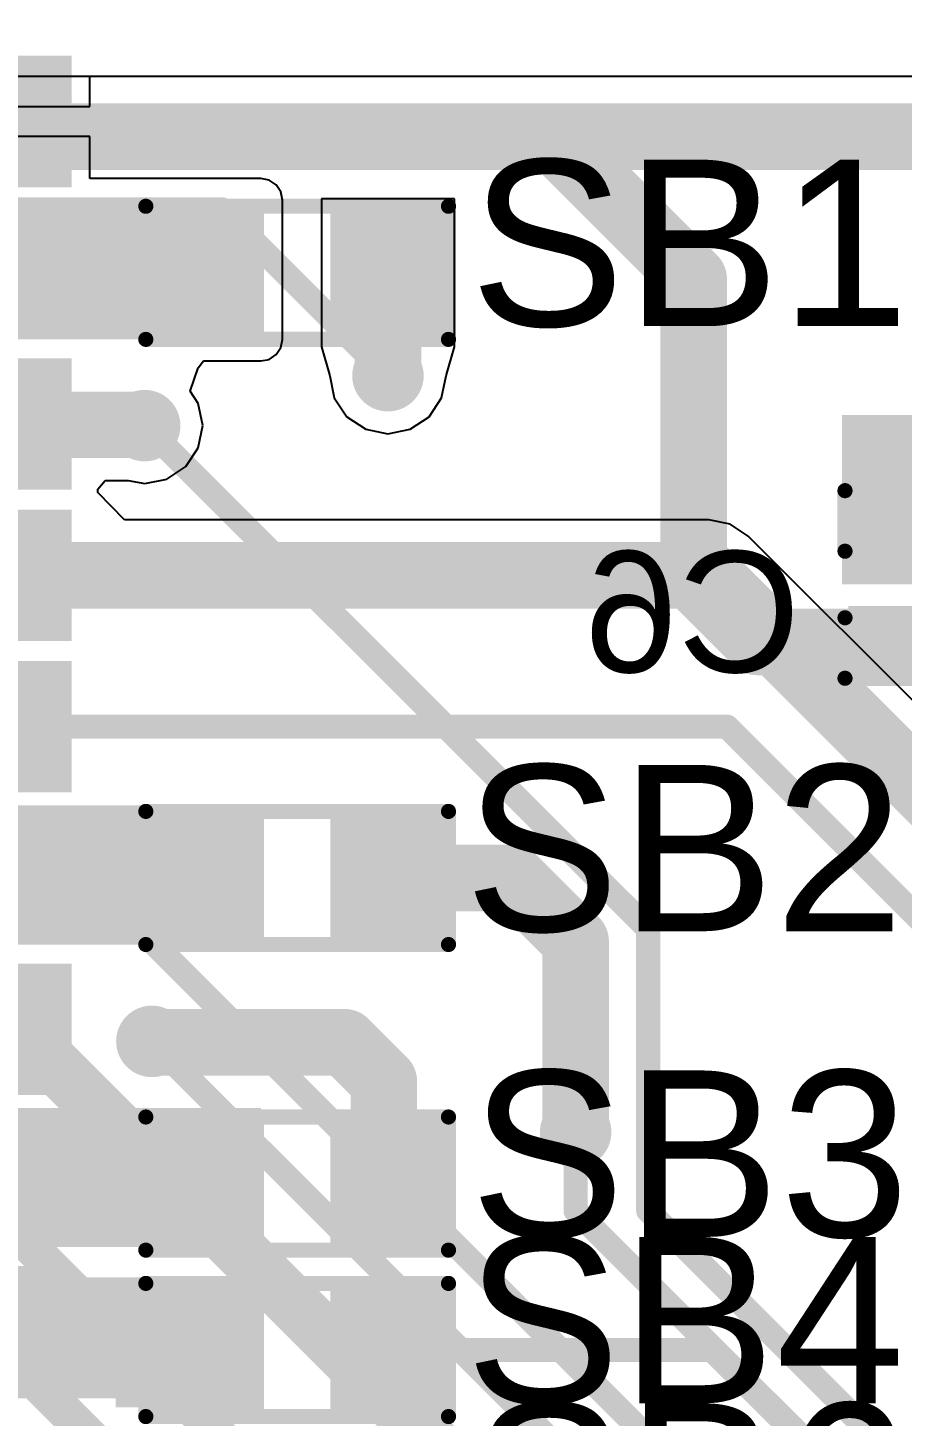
# Model space of a CAD drawing. Header units: millimetres. Extents: x -0.71 to 2.98, y -0.65 to 2.9.
# Drawn here: x 1.567 to 1.8559, y 2.1351 to 2.594 of the extents above; entities that cross this region are included whole.
import ezdxf

# ---------------------------------------------------------------- set-up
doc = ezdxf.new("R2010")
doc.units = ezdxf.units.MM
doc.header["$MEASUREMENT"] = 0
for name, color, linetype in [('BottomLayer', 5, 'Continuous'), ('BottomOverlay', 54, 'Continuous'), ('BottomPaste', 16, 'Continuous'), ('BottomSolder', 6, 'Continuous'), ('Mechanical2', 216, 'Continuous'), ('TopLayer', 1, 'Continuous'), ('TopOverlay', 2, 'Continuous'), ('TopPaste', 8, 'Continuous'), ('TopSolder', 216, 'Continuous'), ('ViaHoleLayer', 16, 'Continuous')]:
    doc.layers.add(name, color=color, linetype=linetype)
doc.styles.add('Arial', font='', dxfattribs={"height": 0.2})
doc.styles.get('Arial').set_extended_font_data('Arial')

# ---------------------------------------------------------------- blocks, each defined once
blk = doc.blocks.new('SOLDER_BRIDGE_238')
at = {"layer": 'TopLayer'}
for points in [[(-0.045, -0.0175), (-0.045, 0.0175), (-0.015, 0.0175), (-0.015, -0.0175)], [(0.015, -0.0175), (0.015, 0.0175), (0.045, 0.0175), (0.045, -0.0175)]]:
    blk.add_hatch(color=1, dxfattribs=at).paths.add_polyline_path(points)
at = {"layer": 'TopPaste'}
for points in [[(-0.045, -0.0175), (-0.045, 0.0175), (-0.015, 0.0175), (-0.015, -0.0175)], [(0.015, -0.0175), (0.015, 0.0175), (0.045, 0.0175), (0.045, -0.0175)]]:
    blk.add_hatch(color=8, dxfattribs=at).paths.add_polyline_path(points)
at = {"layer": 'TopSolder'}
for points in [[(-0.049, -0.0215), (-0.049, 0.0215), (-0.011, 0.0215), (-0.011, -0.0215)], [(0.011, -0.0215), (0.011, 0.0215), (0.049, 0.0215), (0.049, -0.0215)]]:
    blk.add_hatch(color=216, dxfattribs=at).paths.add_polyline_path(points)
at = {"layer": 'TopOverlay', "const_width": 0.005}
for points in [[(-0.05, -0.022), (-0.05, 0.022)], [(-0.05, 0.022), (0.05, 0.022)], [(0.05, -0.022), (0.05, 0.022)], [(-0.05, -0.022), (0.05, -0.022)]]:
    blk.add_lwpolyline(points, dxfattribs=at)
at = {"layer": 'TopOverlay', "const_width": 0.0025}
for points in [[(-0.05125, 0.022, 1), (-0.04875, 0.022, 1)], [(-0.05125, 0.022, 1), (-0.04875, 0.022, 1)], [(0.04875, 0.022, 1), (0.05125, 0.022, 1)], [(0.04875, 0.022, 1), (0.05125, 0.022, 1)], [(-0.05125, -0.022, 1), (-0.04875, -0.022, 1)], [(-0.05125, -0.022, 1), (-0.04875, -0.022, 1)], [(0.04875, -0.022, 1), (0.05125, -0.022, 1)], [(0.04875, -0.022, 1), (0.05125, -0.022, 1)]]:
    blk.add_lwpolyline(points, format="xyb", close=True, dxfattribs=at)
blk = doc.blocks.new('C___0402_B_241')
at = {"layer": 'BottomLayer'}
for points in [[(-0.009500000000000001, 0.0125), (-0.009499999999999998, -0.0125), (-0.0275, -0.0125), (-0.0275, 0.0125)], [(0.0275, 0.0125), (0.0275, -0.0125), (0.009500000000000001, -0.0125), (0.009499999999999998, 0.0125)]]:
    blk.add_hatch(color=5, dxfattribs=at).paths.add_polyline_path(points)
at = {"layer": 'BottomPaste'}
for points in [[(-0.009500000000000001, 0.0125), (-0.009499999999999998, -0.0125), (-0.0275, -0.0125), (-0.0275, 0.0125)], [(0.0275, 0.0125), (0.0275, -0.0125), (0.009500000000000001, -0.0125), (0.009499999999999998, 0.0125)]]:
    blk.add_hatch(color=16, dxfattribs=at).paths.add_polyline_path(points)
at = {"layer": 'BottomSolder'}
for points in [[(-0.007137800000000001, 0.0148622), (-0.007137799999999999, -0.0148622), (-0.0298622, -0.0148622), (-0.0298622, 0.0148622)], [(0.0298622, 0.0148622), (0.0298622, -0.0148622), (0.007137800000000001, -0.0148622), (0.007137799999999999, 0.0148622)]]:
    blk.add_hatch(color=6, dxfattribs=at).paths.add_polyline_path(points)
at = {"layer": 'BottomOverlay', "const_width": 0.005}
for points in [[(-0.031, 0.016), (-0.031, -0.016)], [(-0.031, 0.016), (-0.011, 0.016)], [(0.011, 0.016), (0.031, 0.016)], [(0.031, 0.016), (0.031, -0.016)], [(-0.031, -0.016), (-0.011, -0.016)], [(0.011, -0.016), (0.031, -0.016)]]:
    blk.add_lwpolyline(points, dxfattribs=at)
at = {"layer": 'BottomOverlay', "const_width": 0.0025}
for points in [[(-0.03225, 0.016, 1), (-0.02975, 0.016, 1)], [(-0.03225, 0.016, 1), (-0.02975, 0.016, 1)], [(-0.01225, 0.016, 1), (-0.00975, 0.016, 1)], [(0.00975, 0.016, 1), (0.01225, 0.016, 1)], [(0.02975, 0.016, 1), (0.03225, 0.016, 1)], [(0.02975, 0.016, 1), (0.03225, 0.016, 1)], [(-0.03225, -0.016, 1), (-0.02975, -0.016, 1)], [(-0.03225, -0.016, 1), (-0.02975, -0.016, 1)], [(-0.01225, -0.016, 1), (-0.00975, -0.016, 1)], [(0.00975, -0.016, 1), (0.01225, -0.016, 1)], [(0.02975, -0.016, 1), (0.03225, -0.016, 1)], [(0.02975, -0.016, 1), (0.03225, -0.016, 1)]]:
    blk.add_lwpolyline(points, format="xyb", close=True, dxfattribs=at)
blk = doc.blocks.new('ESP32_WROVER_E_N8R8_253')
at = {"layer": 'TopLayer'}
for points in [[(0.31496065, 0.46771655), (0.37401575, 0.46771655), (0.37401575, 0.43228345), (0.31496065, 0.43228345)], [(0.31496065, 0.41771655), (0.37401575, 0.41771655), (0.37401575, 0.38228345), (0.31496065, 0.38228345)], [(0.31496065, 0.36771655), (0.37401575, 0.36771655), (0.37401575, 0.33228345), (0.31496065, 0.33228345)], [(0.31496065, 0.31771655), (0.37401575, 0.31771655), (0.37401575, 0.28228345), (0.31496065, 0.28228345)], [(0.31496065, 0.26771655), (0.37401575, 0.26771655), (0.37401575, 0.23228345), (0.31496065, 0.23228345)], [(0.31496065, 0.21771655), (0.37401575, 0.21771655), (0.37401575, 0.18228345), (0.31496065, 0.18228345)], [(0.31496065, 0.16771655), (0.37401575, 0.16771655), (0.37401575, 0.13228345), (0.31496065, 0.13228345)], [(0.31496065, 0.11771655), (0.37401575, 0.11771655), (0.37401575, 0.08228345), (0.31496065, 0.08228345)], [(0.31496065, 0.06771655), (0.37401575, 0.06771655), (0.37401575, 0.03228345), (0.31496065, 0.03228345)]]:
    blk.add_hatch(color=1, dxfattribs=at).paths.add_polyline_path(points)
at = {"layer": 'TopPaste'}
for points in [[(0.31496065, 0.46771655), (0.37401575, 0.46771655), (0.37401575, 0.43228345), (0.31496065, 0.43228345)], [(0.31496065, 0.41771655), (0.37401575, 0.41771655), (0.37401575, 0.38228345), (0.31496065, 0.38228345)], [(0.31496065, 0.36771655), (0.37401575, 0.36771655), (0.37401575, 0.33228345), (0.31496065, 0.33228345)], [(0.31496065, 0.31771655), (0.37401575, 0.31771655), (0.37401575, 0.28228345), (0.31496065, 0.28228345)], [(0.31496065, 0.26771655), (0.37401575, 0.26771655), (0.37401575, 0.23228345), (0.31496065, 0.23228345)], [(0.31496065, 0.21771655), (0.37401575, 0.21771655), (0.37401575, 0.18228345), (0.31496065, 0.18228345)], [(0.31496065, 0.16771655), (0.37401575, 0.16771655), (0.37401575, 0.13228345), (0.31496065, 0.13228345)], [(0.31496065, 0.11771655), (0.37401575, 0.11771655), (0.37401575, 0.08228345), (0.31496065, 0.08228345)], [(0.31496065, 0.06771655), (0.37401575, 0.06771655), (0.37401575, 0.03228345), (0.31496065, 0.03228345)]]:
    blk.add_hatch(color=8, dxfattribs=at).paths.add_polyline_path(points)
at = {"layer": 'TopSolder'}
for points in [[(0.31096065, 0.47171655), (0.37801575, 0.47171655), (0.37801575, 0.42828345), (0.31096065, 0.42828345)], [(0.31096065, 0.42171655), (0.37801575, 0.42171655), (0.37801575, 0.37828345), (0.31096065, 0.37828345)], [(0.31096065, 0.37171655), (0.37801575, 0.37171655), (0.37801575, 0.32828345), (0.31096065, 0.32828345)], [(0.31096065, 0.32171655), (0.37801575, 0.32171655), (0.37801575, 0.27828345), (0.31096065, 0.27828345)], [(0.31096065, 0.27171655), (0.37801575, 0.27171655), (0.37801575, 0.22828345), (0.31096065, 0.22828345)], [(0.31096065, 0.22171655), (0.37801575, 0.22171655), (0.37801575, 0.17828345), (0.31096065, 0.17828345)], [(0.31096065, 0.17171655), (0.37801575, 0.17171655), (0.37801575, 0.12828345), (0.31096065, 0.12828345)], [(0.31096065, 0.12171655), (0.37801575, 0.12171655), (0.37801575, 0.07828345), (0.31096065, 0.07828345)], [(0.31096065, 0.07171655), (0.37801575, 0.07171655), (0.37801575, 0.02828345), (0.31096065, 0.02828345)]]:
    blk.add_hatch(color=216, dxfattribs=at).paths.add_polyline_path(points)
blk = doc.blocks.new('SOLDER_BRIDGE_287')
at = {"layer": 'TopLayer'}
for points in [[(-0.045, -0.0175), (-0.045, 0.0175), (-0.015, 0.0175), (-0.015, -0.0175)], [(0.015, -0.0175), (0.015, 0.0175), (0.045, 0.0175), (0.045, -0.0175)]]:
    blk.add_hatch(color=1, dxfattribs=at).paths.add_polyline_path(points)
at = {"layer": 'TopPaste'}
for points in [[(-0.045, -0.0175), (-0.045, 0.0175), (-0.015, 0.0175), (-0.015, -0.0175)], [(0.015, -0.0175), (0.015, 0.0175), (0.045, 0.0175), (0.045, -0.0175)]]:
    blk.add_hatch(color=8, dxfattribs=at).paths.add_polyline_path(points)
at = {"layer": 'TopSolder'}
for points in [[(-0.049, -0.0215), (-0.049, 0.0215), (-0.011, 0.0215), (-0.011, -0.0215)], [(0.011, -0.0215), (0.011, 0.0215), (0.049, 0.0215), (0.049, -0.0215)]]:
    blk.add_hatch(color=216, dxfattribs=at).paths.add_polyline_path(points)
at = {"layer": 'TopOverlay', "const_width": 0.005}
for points in [[(-0.05, -0.022), (-0.05, 0.022)], [(-0.05, 0.022), (0.05, 0.022)], [(0.05, -0.022), (0.05, 0.022)], [(-0.05, -0.022), (0.05, -0.022)]]:
    blk.add_lwpolyline(points, dxfattribs=at)
at = {"layer": 'TopOverlay', "const_width": 0.0025}
for points in [[(-0.05125, 0.022, 1), (-0.04875, 0.022, 1)], [(-0.05125, 0.022, 1), (-0.04875, 0.022, 1)], [(0.04875, 0.022, 1), (0.05125, 0.022, 1)], [(0.04875, 0.022, 1), (0.05125, 0.022, 1)], [(-0.05125, -0.022, 1), (-0.04875, -0.022, 1)], [(-0.05125, -0.022, 1), (-0.04875, -0.022, 1)], [(0.04875, -0.022, 1), (0.05125, -0.022, 1)], [(0.04875, -0.022, 1), (0.05125, -0.022, 1)]]:
    blk.add_lwpolyline(points, format="xyb", close=True, dxfattribs=at)
blk = doc.blocks.new('SOLDER_BRIDGE_288')
at = {"layer": 'TopLayer'}
for points in [[(-0.045, -0.0175), (-0.045, 0.0175), (-0.015, 0.0175), (-0.015, -0.0175)], [(0.015, -0.0175), (0.015, 0.0175), (0.045, 0.0175), (0.045, -0.0175)]]:
    blk.add_hatch(color=1, dxfattribs=at).paths.add_polyline_path(points)
at = {"layer": 'TopPaste'}
for points in [[(-0.045, -0.0175), (-0.045, 0.0175), (-0.015, 0.0175), (-0.015, -0.0175)], [(0.015, -0.0175), (0.015, 0.0175), (0.045, 0.0175), (0.045, -0.0175)]]:
    blk.add_hatch(color=8, dxfattribs=at).paths.add_polyline_path(points)
at = {"layer": 'TopSolder'}
for points in [[(-0.049, -0.0215), (-0.049, 0.0215), (-0.011, 0.0215), (-0.011, -0.0215)], [(0.011, -0.0215), (0.011, 0.0215), (0.049, 0.0215), (0.049, -0.0215)]]:
    blk.add_hatch(color=216, dxfattribs=at).paths.add_polyline_path(points)
at = {"layer": 'TopOverlay', "const_width": 0.005}
for points in [[(-0.05, -0.022), (-0.05, 0.022)], [(-0.05, 0.022), (0.05, 0.022)], [(0.05, -0.022), (0.05, 0.022)], [(-0.05, -0.022), (0.05, -0.022)]]:
    blk.add_lwpolyline(points, dxfattribs=at)
at = {"layer": 'TopOverlay', "const_width": 0.0025}
for points in [[(-0.05125, 0.022, 1), (-0.04875, 0.022, 1)], [(-0.05125, 0.022, 1), (-0.04875, 0.022, 1)], [(0.04875, 0.022, 1), (0.05125, 0.022, 1)], [(0.04875, 0.022, 1), (0.05125, 0.022, 1)], [(-0.05125, -0.022, 1), (-0.04875, -0.022, 1)], [(-0.05125, -0.022, 1), (-0.04875, -0.022, 1)], [(0.04875, -0.022, 1), (0.05125, -0.022, 1)], [(0.04875, -0.022, 1), (0.05125, -0.022, 1)]]:
    blk.add_lwpolyline(points, format="xyb", close=True, dxfattribs=at)
blk = doc.blocks.new('SOLDER_BRIDGE_289')
at = {"layer": 'TopLayer'}
for points in [[(-0.045, -0.0175), (-0.045, 0.0175), (-0.015, 0.0175), (-0.015, -0.0175)], [(0.015, -0.0175), (0.015, 0.0175), (0.045, 0.0175), (0.045, -0.0175)]]:
    blk.add_hatch(color=1, dxfattribs=at).paths.add_polyline_path(points)
at = {"layer": 'TopPaste'}
for points in [[(-0.045, -0.0175), (-0.045, 0.0175), (-0.015, 0.0175), (-0.015, -0.0175)], [(0.015, -0.0175), (0.015, 0.0175), (0.045, 0.0175), (0.045, -0.0175)]]:
    blk.add_hatch(color=8, dxfattribs=at).paths.add_polyline_path(points)
at = {"layer": 'TopSolder'}
for points in [[(-0.049, -0.0215), (-0.049, 0.0215), (-0.011, 0.0215), (-0.011, -0.0215)], [(0.011, -0.0215), (0.011, 0.0215), (0.049, 0.0215), (0.049, -0.0215)]]:
    blk.add_hatch(color=216, dxfattribs=at).paths.add_polyline_path(points)
at = {"layer": 'TopOverlay', "const_width": 0.005}
for points in [[(-0.05, -0.022), (-0.05, 0.022)], [(-0.05, 0.022), (0.05, 0.022)], [(0.05, -0.022), (0.05, 0.022)], [(-0.05, -0.022), (0.05, -0.022)]]:
    blk.add_lwpolyline(points, dxfattribs=at)
at = {"layer": 'TopOverlay', "const_width": 0.0025}
for points in [[(-0.05125, 0.022, 1), (-0.04875, 0.022, 1)], [(-0.05125, 0.022, 1), (-0.04875, 0.022, 1)], [(0.04875, 0.022, 1), (0.05125, 0.022, 1)], [(0.04875, 0.022, 1), (0.05125, 0.022, 1)], [(-0.05125, -0.022, 1), (-0.04875, -0.022, 1)], [(-0.05125, -0.022, 1), (-0.04875, -0.022, 1)], [(0.04875, -0.022, 1), (0.05125, -0.022, 1)], [(0.04875, -0.022, 1), (0.05125, -0.022, 1)]]:
    blk.add_lwpolyline(points, format="xyb", close=True, dxfattribs=at)

msp = doc.modelspace()

# ---------------------------------------------------------------- hatches: boundary and pattern name
at = {"layer": 'BottomLayer'}
h = msp.add_hatch(color=5, dxfattribs=at)
edge = h.paths.add_edge_path()
edge.add_arc((1.686, 2.479), 0.011811, 0, 360)
h = msp.add_hatch(color=5, dxfattribs=at)
edge = h.paths.add_edge_path()
edge.add_arc((1.6056222, 2.4625), 0.011811, 0, 360)
msp.add_hatch(color=5, dxfattribs=at).paths.add_polyline_path([(1.836, 2.41), (2.026, 2.41), (2.026, 2.466), (1.836, 2.466)])
h = msp.add_hatch(color=5, dxfattribs=at)
edge = h.paths.add_edge_path()
edge.add_arc((1.592, 2.308), 0.011811, 0, 360)
h = msp.add_hatch(color=5, dxfattribs=at)
edge = h.paths.add_edge_path()
edge.add_arc((1.608, 2.259), 0.011811, 0, 360)
h = msp.add_hatch(color=5, dxfattribs=at)
edge = h.paths.add_edge_path()
edge.add_arc((1.748, 2.229), 0.011811, 0, 360)
at = {"layer": 'BottomSolder'}
h = msp.add_hatch(color=6, dxfattribs=at)
edge = h.paths.add_edge_path()
edge.add_arc((1.686, 2.479), 0.0079055, 0, 360)
h = msp.add_hatch(color=6, dxfattribs=at)
edge = h.paths.add_edge_path()
edge.add_arc((1.6056222, 2.4625), 0.0079055, 0, 360)
h = msp.add_hatch(color=6, dxfattribs=at)
edge = h.paths.add_edge_path()
edge.add_arc((1.592, 2.308), 0.0079055, 0, 360)
h = msp.add_hatch(color=6, dxfattribs=at)
edge = h.paths.add_edge_path()
edge.add_arc((1.608, 2.259), 0.0079055, 0, 360)
h = msp.add_hatch(color=6, dxfattribs=at)
edge = h.paths.add_edge_path()
edge.add_arc((1.748, 2.229), 0.0079055, 0, 360)
at = {"layer": 'TopLayer'}
for points in [[(1.486, 2.491), (1.644, 2.491), (1.644, 2.537), (1.486, 2.537)], [(1.485, 2.291), (1.644, 2.291), (1.644, 2.337), (1.485, 2.337)], [(1.428, 2.191), (1.644, 2.191), (1.644, 2.237), (1.428, 2.237)], [(1.429, 2.141), (1.644, 2.141), (1.644, 2.181), (1.429, 2.181)], [(1.596, 2.138), (1.644, 2.138), (1.644, 2.157), (1.596, 2.157)]]:
    msp.add_hatch(color=1, dxfattribs=at).paths.add_polyline_path(points)
h = msp.add_hatch(color=1, dxfattribs=at)
edge = h.paths.add_edge_path()
edge.add_arc((1.686, 2.479), 0.011811, 0, 360)
h = msp.add_hatch(color=1, dxfattribs=at)
edge = h.paths.add_edge_path()
edge.add_arc((1.6056222, 2.4625), 0.011811, 0, 360)
h = msp.add_hatch(color=1, dxfattribs=at)
edge = h.paths.add_edge_path()
edge.add_arc((1.592, 2.308), 0.011811, 0, 360)
h = msp.add_hatch(color=1, dxfattribs=at)
edge = h.paths.add_edge_path()
edge.add_arc((1.608, 2.259), 0.011811, 0, 360)
h = msp.add_hatch(color=1, dxfattribs=at)
edge = h.paths.add_edge_path()
edge.add_arc((1.748, 2.229), 0.011811, 0, 360)
at = {"layer": 'TopSolder'}
h = msp.add_hatch(color=216, dxfattribs=at)
edge = h.paths.add_edge_path()
edge.add_arc((1.686, 2.479), 0.0079055, 0, 360)
h = msp.add_hatch(color=216, dxfattribs=at)
edge = h.paths.add_edge_path()
edge.add_arc((1.6056222, 2.4625), 0.0079055, 0, 360)
h = msp.add_hatch(color=216, dxfattribs=at)
edge = h.paths.add_edge_path()
edge.add_arc((1.592, 2.308), 0.0079055, 0, 360)
h = msp.add_hatch(color=216, dxfattribs=at)
edge = h.paths.add_edge_path()
edge.add_arc((1.608, 2.259), 0.0079055, 0, 360)
h = msp.add_hatch(color=216, dxfattribs=at)
edge = h.paths.add_edge_path()
edge.add_arc((1.748, 2.229), 0.0079055, 0, 360)
at = {"layer": 'ViaHoleLayer'}
h = msp.add_hatch(color=16, dxfattribs=at)
edge = h.paths.add_edge_path()
edge.add_arc((1.686, 2.479), 0.0059055, 0, 360)
h = msp.add_hatch(color=16, dxfattribs=at)
edge = h.paths.add_edge_path()
edge.add_arc((1.6056222, 2.4625), 0.0059055, 0, 360)
h = msp.add_hatch(color=16, dxfattribs=at)
edge = h.paths.add_edge_path()
edge.add_arc((1.592, 2.308), 0.0059055, 0, 360)
h = msp.add_hatch(color=16, dxfattribs=at)
edge = h.paths.add_edge_path()
edge.add_arc((1.608, 2.259), 0.0059055, 0, 360)
h = msp.add_hatch(color=16, dxfattribs=at)
edge = h.paths.add_edge_path()
edge.add_arc((1.748, 2.229), 0.0059055, 0, 360)

# ---------------------------------------------------------------- linework, layer by layer
at = {"layer": 'BottomLayer'}
msp.add_line((0.187, 2.578), (2.222, 2.578), dxfattribs=at)
for points, const_width in [([(1.455, 2.558), (1.74, 2.558)], 0.022), ([(1.74, 2.558), (2.02, 2.558)], 0.022), ([(1.74, 2.558), (1.787, 2.511)], 0.022), ([(1.471, 2.534), (1.631, 2.534)], 0.008), ([(1.631, 2.534), (1.686, 2.479)], 0.008), ([(1.787, 2.412), (1.787, 2.511)], 0.022), ([(1.6056222, 2.4625), (1.772, 2.2961222)], 0.008), ([(1.787, 2.412), (1.808, 2.391)], 0.022), ([(1.808, 2.391), (1.94, 2.391)], 0.022), ([(1.499, 2.328), (1.75, 2.077)], 0.018), ([(1.592, 2.308), (2.125, 1.775)], 0.008), ([(1.772, 2.203), (1.772, 2.2961222)], 0.008), ([(1.608, 2.2589999), (2.108, 1.7589999)], 0.008), ([(1.748, 2.203), (1.748, 2.229)], 0.008), ([(1.547, 2.212), (1.7229167, 2.0360833)], 0.012), ([(1.748, 2.203), (2.142, 1.809)], 0.008), ([(1.772, 2.203), (2.158, 1.817)], 0.008), ([(1.558, 2.158), (1.6925112, 2.0234888)], 0.012)]:
    msp.add_lwpolyline(points, dxfattribs=dict(at, const_width=const_width))
for points, const_width in [([(1.7345, 2.558, 1), (1.7455, 2.558, 1)], 0.011), ([(1.7345, 2.558, 1), (1.7455, 2.558, 1)], 0.011), ([(1.7345, 2.558, 1), (1.7455, 2.558, 1)], 0.011), ([(1.629, 2.534, 1), (1.633, 2.534, 1)], 0.004), ([(1.629, 2.534, 1), (1.633, 2.534, 1)], 0.004), ([(1.7815, 2.511, 1), (1.7925, 2.511, 1)], 0.011), ([(1.7815, 2.511, 1), (1.7925, 2.511, 1)], 0.011), ([(1.684, 2.479, 1), (1.688, 2.479, 1)], 0.004), ([(1.6036222, 2.4625, 1), (1.6076222, 2.4625, 1)], 0.004), ([(1.7815, 2.412, 1), (1.7925, 2.412, 1)], 0.011), ([(1.7815, 2.412, 1), (1.7925, 2.412, 1)], 0.011), ([(1.8025, 2.391, 1), (1.8135, 2.391, 1)], 0.011), ([(1.8025, 2.391, 1), (1.8135, 2.391, 1)], 0.011), ([(1.59, 2.308, 1), (1.594, 2.308, 1)], 0.004), ([(1.77, 2.2961222, 1), (1.774, 2.2961222, 1)], 0.004), ([(1.77, 2.2961222, 1), (1.774, 2.2961222, 1)], 0.004), ([(1.606, 2.2589999, 1), (1.61, 2.2589999, 1)], 0.004), ([(1.746, 2.229, 1), (1.75, 2.229, 1)], 0.004), ([(1.746, 2.203, 1), (1.75, 2.203, 1)], 0.004), ([(1.746, 2.203, 1), (1.75, 2.203, 1)], 0.004), ([(1.77, 2.203, 1), (1.774, 2.203, 1)], 0.004), ([(1.77, 2.203, 1), (1.774, 2.203, 1)], 0.004)]:
    msp.add_lwpolyline(points, format="xyb", close=True, dxfattribs=dict(at, const_width=const_width))
at = {"layer": 'Mechanical2', "const_width": 0.01}
msp.add_lwpolyline([(2.9733456, 1.1270623, 1), (-0.5699614, 1.1270623, 1)], format="xyb", close=True, dxfattribs=at)
at = {"layer": 'TopLayer'}
for p, q in [((0.188, 2.578), (2.222, 2.578)), ((1.5875039, 2.568), (1.5875039, 2.578)), ((1.5875039, 2.578), (2.0319022, 2.578)), ((1.5479764, 2.568), (1.5875039, 2.568)), ((1.5875039, 2.558), (1.5479764, 2.558)), ((1.5875039, 2.5441371), (1.5875039, 2.558)), ((1.644, 2.5441371), (1.5875039, 2.5441371)), ((1.6467312, 2.5435938), (1.644, 2.5441371)), ((1.6490467, 2.5420467), (1.6467312, 2.5435938)), ((1.6505938, 2.5397312), (1.6490467, 2.5420467)), ((1.6511371, 2.537), (1.6505938, 2.5397312)), ((1.6511371, 2.491), (1.6511371, 2.537)), ((1.708, 2.5375), (1.664, 2.5375)), ((1.664, 2.5375), (1.664, 2.4885001)), ((1.708, 2.4885001), (1.708, 2.5375)), ((1.6490467, 2.4859533), (1.6505938, 2.4882688)), ((1.6505938, 2.4882688), (1.6511371, 2.491)), ((1.664, 2.4885001), (1.6639999, 2.4885001)), ((1.6639999, 2.4885001), (1.6668205, 2.4789999)), ((1.7051795, 2.4789999), (1.7080001, 2.4885001)), ((1.7080001, 2.4885001), (1.708, 2.4885001)), ((1.6233314, 2.4815462), (1.6250832, 2.4838629)), ((1.6250832, 2.4838629), (1.644, 2.4838629)), ((1.644, 2.4838629), (1.6467312, 2.4844062)), ((1.6467312, 2.4844062), (1.6490467, 2.4859533)), ((1.6206536, 2.4738629), (1.6233314, 2.4815462)), ((1.6668205, 2.4789999), (1.6682805, 2.4716603)), ((1.7037195, 2.4716603), (1.7051795, 2.4789999)), ((1.6233417, 2.4698397), (1.6206536, 2.4738629)), ((1.6248017, 2.4625), (1.6233417, 2.4698397)), ((1.6682805, 2.4716603), (1.672438, 2.465438)), ((1.699562, 2.465438), (1.7037195, 2.4716603)), ((1.672438, 2.465438), (1.6786603, 2.4612805)), ((1.6933397, 2.4612805), (1.699562, 2.465438)), ((1.6233417, 2.4551603), (1.6248017, 2.4625)), ((1.6786603, 2.4612805), (1.686, 2.4598205)), ((1.686, 2.4598205), (1.6933397, 2.4612805)), ((1.6191842, 2.448938), (1.6233417, 2.4551603)), ((1.6129619, 2.4447805), (1.6191842, 2.448938)), ((1.5901107, 2.4404242), (1.5901245, 2.441507)), ((1.5901245, 2.441507), (1.5925611, 2.4443974)), ((1.5925611, 2.4443974), (1.6002084, 2.4443974)), ((1.6002084, 2.4443974), (1.6056222, 2.4433205)), ((1.6056222, 2.4433205), (1.6129619, 2.4447805)), ((1.5989187, 2.4313526), (1.5901107, 2.4404242)), ((1.792, 2.4313526), (1.5989187, 2.4313526)), ((1.7990233, 2.4299556), (1.792, 2.4313526)), ((1.8049772, 2.4259772), (1.7990233, 2.4299556)), ((2.0576018, 2.1733526), (1.8049772, 2.4259772))]:
    msp.add_line(p, q, dxfattribs=at)
for points, const_width in [([(1.686, 2.479), (1.686, 2.513)], 0.022), ([(1.5482264, 2.46275), (1.6053722, 2.46275)], 0.022), ([(1.6053722, 2.46275), (1.6056222, 2.4625)], 0.022), ([(1.5479764, 2.413), (1.792, 2.413)], 0.022), ([(1.792, 2.413), (2.05, 2.155)], 0.022), ([(1.5479764, 2.363), (1.798, 2.363)], 0.008), ([(1.798, 2.363), (2.037, 2.124)], 0.008), ([(1.686, 2.313), (1.7271126, 2.313)], 0.022), ([(1.686, 2.3105), (1.686, 2.313)], 0.022), ([(1.7271126, 2.313), (1.748, 2.2921126)], 0.022), ([(1.686, 2.3105), (1.69, 2.3065)], 0.022), ([(1.748, 2.229), (1.748, 2.2921126)], 0.022), ([(1.608, 2.259), (1.6083103, 2.2586897)], 0.022), ([(1.6083103, 2.2586897), (1.671746, 2.2586897)], 0.022), ([(1.671746, 2.2586897), (1.6846334, 2.2458023)], 0.022), ([(1.6846334, 2.2133666), (1.6846334, 2.2458023)], 0.022), ([(1.6846334, 2.2133666), (1.686, 2.212)], 0.022), ([(1.686, 2.157), (1.793, 2.157)], 0.008), ([(1.793, 2.157), (1.819, 2.131)], 0.008)]:
    msp.add_lwpolyline(points, dxfattribs=dict(at, const_width=const_width))
for points, const_width in [([(1.6805, 2.513, 1), (1.6915, 2.513, 1)], 0.011), ([(1.6805, 2.479, 1), (1.6915, 2.479, 1)], 0.011), ([(1.5998722, 2.46275, 1), (1.6108722, 2.46275, 1)], 0.011), ([(1.5998722, 2.46275, 1), (1.6108722, 2.46275, 1)], 0.011), ([(1.6001222, 2.4625, 1), (1.6111222, 2.4625, 1)], 0.011), ([(1.7865, 2.413, 1), (1.7975, 2.413, 1)], 0.011), ([(1.7865, 2.413, 1), (1.7975, 2.413, 1)], 0.011), ([(1.796, 2.363, 1), (1.8, 2.363, 1)], 0.004), ([(1.796, 2.363, 1), (1.8, 2.363, 1)], 0.004), ([(1.6805, 2.313, 1), (1.6915, 2.313, 1)], 0.011), ([(1.6805, 2.313, 1), (1.6915, 2.313, 1)], 0.011), ([(1.7216126, 2.313, 1), (1.7326126, 2.313, 1)], 0.011), ([(1.7216126, 2.313, 1), (1.7326126, 2.313, 1)], 0.011), ([(1.6805, 2.3105, 1), (1.6915, 2.3105, 1)], 0.011), ([(1.6805, 2.3105, 1), (1.6915, 2.3105, 1)], 0.011), ([(1.6845, 2.3065, 1), (1.6955, 2.3065, 1)], 0.011), ([(1.7425, 2.2921126, 1), (1.7535, 2.2921126, 1)], 0.011), ([(1.7425, 2.2921126, 1), (1.7535, 2.2921126, 1)], 0.011), ([(1.6025, 2.259, 1), (1.6135, 2.259, 1)], 0.011), ([(1.6028103, 2.2586897, 1), (1.6138103, 2.2586897, 1)], 0.011), ([(1.6028103, 2.2586897, 1), (1.6138103, 2.2586897, 1)], 0.011), ([(1.666246, 2.2586897, 1), (1.677246, 2.2586897, 1)], 0.011), ([(1.666246, 2.2586897, 1), (1.677246, 2.2586897, 1)], 0.011), ([(1.6791334, 2.2458023, 1), (1.6901334, 2.2458023, 1)], 0.011), ([(1.6791334, 2.2458023, 1), (1.6901334, 2.2458023, 1)], 0.011), ([(1.7425, 2.229, 1), (1.7535, 2.229, 1)], 0.011), ([(1.6791334, 2.2133666, 1), (1.6901334, 2.2133666, 1)], 0.011), ([(1.6791334, 2.2133666, 1), (1.6901334, 2.2133666, 1)], 0.011), ([(1.6805, 2.212, 1), (1.6915, 2.212, 1)], 0.011), ([(1.684, 2.157, 1), (1.688, 2.157, 1)], 0.004), ([(1.791, 2.157, 1), (1.795, 2.157, 1)], 0.004), ([(1.791, 2.157, 1), (1.795, 2.157, 1)], 0.004)]:
    msp.add_lwpolyline(points, format="xyb", close=True, dxfattribs=dict(at, const_width=const_width))

# ---------------------------------------------------------------- block references
for name, p in [('ESP32_WROVER_E_N8R8_253', (1.2034882, 2.113)), ('SOLDER_BRIDGE_289', (1.656, 2.513)), ('SOLDER_BRIDGE_288', (1.656, 2.313)), ('SOLDER_BRIDGE_287', (1.656, 2.212)), ('SOLDER_BRIDGE_238', (1.656, 2.157))]:
    msp.add_blockref(name, p)
at = {"rotation": 90}
msp.add_blockref('C___0402_B_241', (1.853, 2.41), dxfattribs=at)

# ---------------------------------------------------------------- texts
at = {"layer": 'BottomOverlay', "style": 'Arial', "text_generation_flag": 2}
msp.add_text('C6', height=0.04, dxfattribs=at).set_placement((1.8223225, 2.3810065))
at = {"layer": 'TopOverlay', "style": 'Arial'}
for s, p in [('SB1', (1.713015, 2.4953886)), ('SB2', (1.7112409, 2.2953886)), ('SB3', (1.7130628, 2.1943886)), ('SB4', (1.7115538, 2.1393886)), ('SB6', (1.7133592, 2.0843886))]:
    msp.add_text(s, height=0.055, dxfattribs=at).set_placement(p)

doc.saveas('drawing.dxf')
